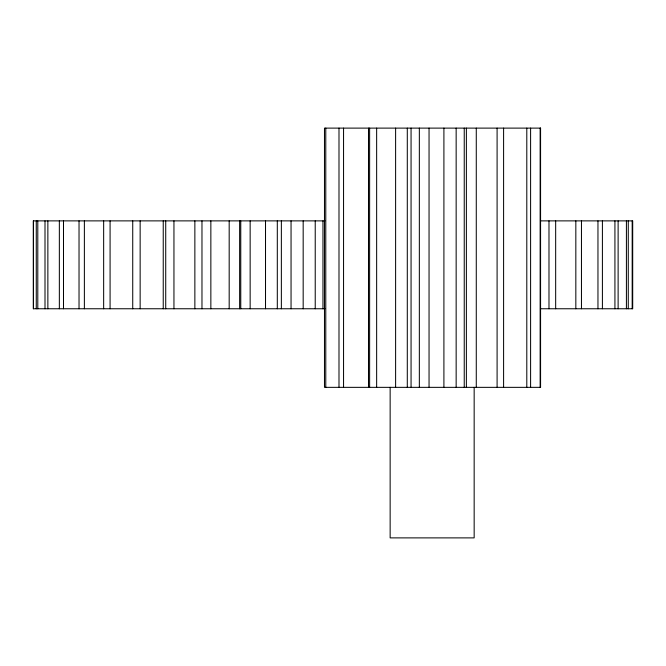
<?xml version="1.0" encoding="UTF-8"?>
<svg xmlns="http://www.w3.org/2000/svg" width="666" height="666" viewBox="0 0 666 666"><rect width="100%" height="100%" fill="white"/><g stroke="black" fill="none" stroke-linecap="round" stroke-linejoin="round"><path stroke-width="1" d="M324.925 220.879L33.3 220.879L33.3 308.758L324.925 308.758M540.409 220.879L632.7 220.879L632.7 308.758L540.409 308.758M632.184 220.879L632.184 308.758M628.279 220.879L628.279 308.758M626.415 220.879L626.415 308.758M618.123 220.879L618.123 308.758M614.926 220.879L614.926 308.758M602.405 220.879L602.405 308.758M597.96 220.879L597.96 308.758M581.46 220.879L581.46 308.758M575.832 220.879L575.832 308.758M555.669 220.879L555.669 308.758M548.984 220.879L548.984 308.758M540.143 128.113L540.143 387.346M530.602 128.113L530.602 387.346M526.798 128.113L526.798 387.346M503.596 128.113L503.596 387.346M497.094 128.113L497.094 387.346M476.273 128.113L476.273 387.346M474.159 387.346L474.159 537.887L390.143 537.887L390.143 387.346M466.375 128.113L466.375 387.346M464.244 128.113L464.244 387.346M456.152 128.113L456.152 387.346M443.906 128.113L443.906 387.346M429.046 128.113L429.046 387.346M419.339 128.113L419.339 387.346M411.064 128.113L411.064 387.346M407.292 128.113L407.292 387.346M395.612 128.113L395.612 387.346M376.648 128.113L376.648 387.346M369.63 128.113L369.63 387.346M368.498 128.113L368.498 387.346M343.556 128.113L343.556 387.346M338.994 128.113L338.994 387.346M325.782 128.113L325.782 387.346M322.96 220.879L322.96 308.758M315.226 220.879L315.226 308.758M303.172 220.879L303.172 308.758M291.05 220.879L291.05 308.758M281.36 220.879L281.36 308.758M277.306 220.879L277.306 308.758M265.518 220.879L265.518 308.758M250.15 220.879L250.15 308.758M240.767 220.879L240.767 308.758M239.635 220.879L239.635 308.758M229.179 220.879L229.179 308.758M210.856 220.879L210.856 308.758M201.973 220.879L201.973 308.758M194.863 220.879L194.863 308.758M173.951 220.879L173.951 308.758M165.726 220.879L165.726 308.758M163.237 220.879L163.237 308.758M140.143 220.879L140.143 308.758M132.734 220.879L132.734 308.758M110.081 220.879L110.081 308.758M103.655 220.879L103.655 308.758M84.374 220.879L84.374 308.758M79.029 220.879L79.029 308.758M63.495 220.879L63.495 308.758M59.349 220.879L59.349 308.758M47.869 220.879L47.869 308.758M45.005 220.879L45.005 308.758M37.795 220.879L37.795 308.758M36.264 220.879L36.264 308.758M33.475 220.879L33.475 308.758M540.576 128.113L324.475 128.113L324.475 387.346L540.576 387.346L540.576 128.113"/></g></svg>
